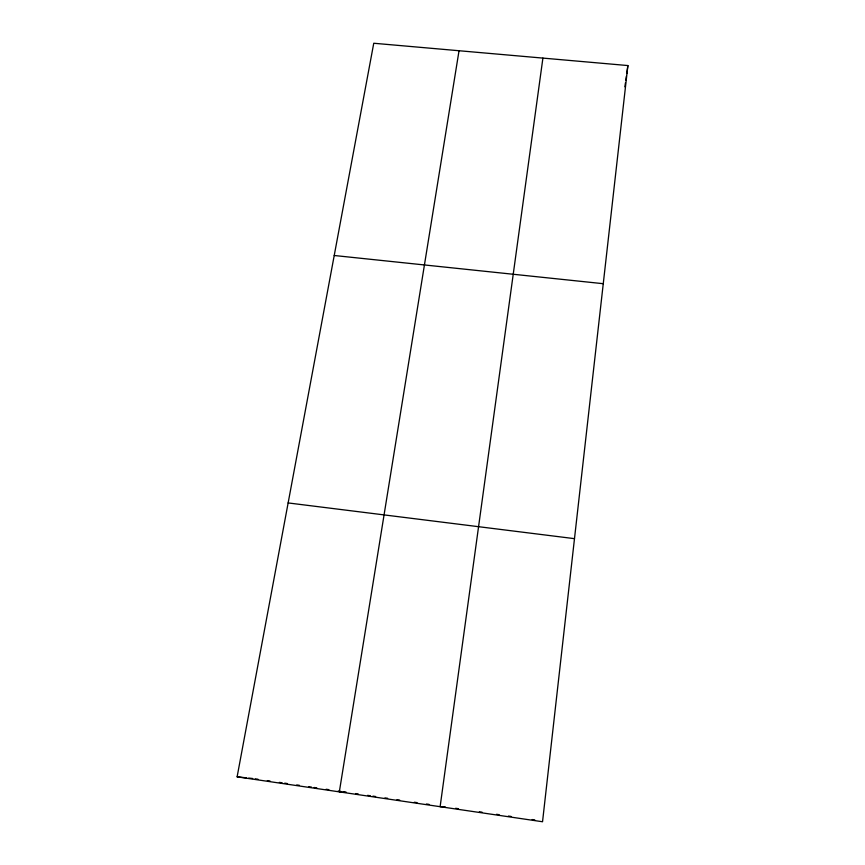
<?xml version="1.0" encoding="UTF-8"?>
<svg xmlns="http://www.w3.org/2000/svg" width="865" height="865" viewBox="0 0 865 865"><rect width="100%" height="100%" fill="white"/><g stroke="black" fill="none" stroke-linecap="round" stroke-linejoin="round"><path stroke-width="1.3" d="M627.882 65.556L542.539 821.75L237.118 776.835L373.756 43.25L627.882 65.556L626.757 73.525M542.906 58.096L440.123 806.688L445.097 806.742M624.887 86.803L625.449 82.813M625.817 80.164L626.379 76.174M459.034 50.732L339.329 791.864L345.384 792.383M334.225 255.499L603.262 283.698M237.118 776.835L246.19 777.808M248.785 778.089L252.677 778.5M288.132 502.933L574.49 538.657M255.305 778.846L257.975 779.235M267.339 780.608L270.01 780.998M279.373 782.382L282.044 782.771M284.726 783.16L287.396 783.56M296.76 784.933L299.431 785.323M308.794 786.707L311.465 787.096M314.136 787.485L316.817 787.885M326.17 789.258L328.851 789.648M338.204 791.032L340.875 791.421M343.556 791.81L346.227 792.21M355.58 793.583L358.251 793.973M367.603 795.346L370.274 795.746M372.956 796.135L375.626 796.524M384.979 797.908L387.65 798.298M397.003 799.671L399.673 800.06M414.367 802.223L417.038 802.623M426.391 803.996L429.062 804.385M455.65 808.288L458.288 808.678M479.394 811.781L482.032 812.17M496.532 814.3L499.17 814.689M508.404 816.052L511.042 816.441M532.148 819.544L534.786 819.923"/></g></svg>
